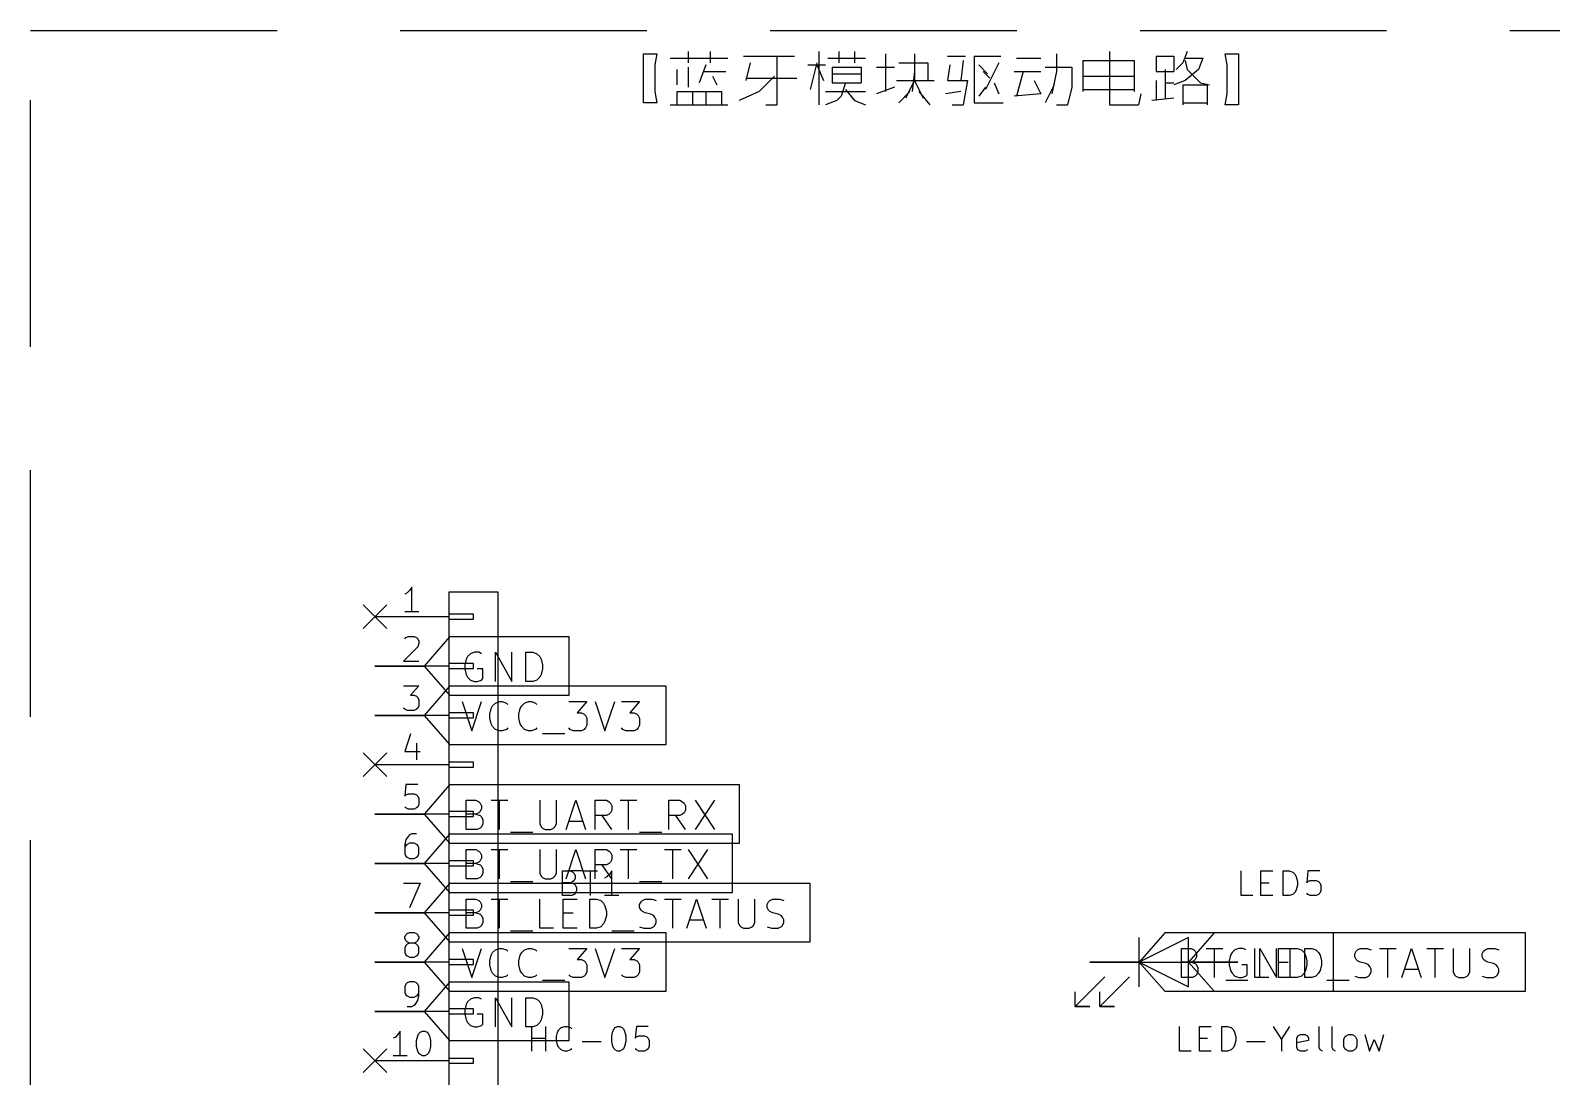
# Model space of a CAD drawing. Extents: x 0.4 to 37.4, y -23 to -0.4.
# Drawn here: x 27.402 to 30.486, y -7.632 to -5.512 of the extents above; entities that cross this region are included whole.
import ezdxf

# ---------------------------------------------------------------- set-up
doc = ezdxf.new("R2010")
doc.units = 0
doc.header["$MEASUREMENT"] = 0
doc.linetypes.add('DASHED', pattern=[0.75, 0.5, -0.25])
for name, color, linetype in [('BLUE2', 5, 'CONTINUOUS'), ('BLUE3', 171, 'CONTINUOUS'), ('CYAN2', 4, 'CONTINUOUS'), ('GREEN3', 91, 'CONTINUOUS'), ('LYELLOW', 51, 'CONTINUOUS'), ('RED2', 1, 'CONTINUOUS'), ('RED3', 11, 'CONTINUOUS')]:
    doc.layers.add(name, color=color, linetype=linetype)

msp = doc.modelspace()

# ---------------------------------------------------------------- linework, layer by layer
at = {"layer": 'BLUE2', "linetype": 'CONTINUOUS'}
for p, q in [((28.076, -6.676), (28.124, -6.724)), ((28.124, -6.676), (28.076, -6.724)), ((28.076, -6.976), (28.124, -7.024)), ((28.124, -6.976), (28.076, -7.024)), ((28.076, -7.576), (28.124, -7.624)), ((28.124, -7.576), (28.076, -7.624))]:
    msp.add_line(p, q, dxfattribs=at)
at = {"layer": 'BLUE3', "linetype": 'DASHED'}
for p, q in [((27.4016, -5.5118), (32.0866, -5.5118)), ((27.4016, -9.1528), (27.4016, -5.5118))]:
    msp.add_line(p, q, dxfattribs=at)
at = {"layer": 'BLUE3', "linetype": 'CONTINUOUS'}
for p, q in [((28.6451, -5.5593), (28.6721, -5.5593)), ((28.6451, -5.6583), (28.6451, -5.5593)), ((28.6721, -5.5593), (28.6676, -5.5818)), ((28.6676, -5.5818), (28.6676, -5.6088)), ((28.6991, -5.5683), (28.8161, -5.5683)), ((28.7351, -5.5548), (28.7351, -5.5773)), ((28.7711, -5.5818), (28.7576, -5.6178)), ((28.7801, -5.5548), (28.7801, -5.5773)), ((28.8476, -5.5638), (28.9511, -5.5638)), ((28.8611, -5.5773), (28.8521, -5.6133)), ((28.9151, -5.5638), (28.9151, -5.6628)), ((28.9781, -5.5818), (29.0141, -5.5818)), ((28.9961, -5.5773), (28.9826, -5.6313)), ((28.9961, -5.5818), (29.0096, -5.6133)), ((29.0006, -5.5548), (29.0006, -5.6628)), ((29.0186, -5.5683), (29.095, -5.5683)), ((29.0411, -5.5548), (29.0411, -5.5773)), ((29.0725, -5.5548), (29.0725, -5.5773)), ((29.1355, -5.5593), (29.1355, -5.6358)), ((29.1625, -5.5773), (29.221, -5.5773)), ((29.194, -5.5593), (29.194, -5.6133)), ((29.221, -5.5773), (29.221, -5.6133)), ((29.2615, -5.5638), (29.2975, -5.5638)), ((29.266, -5.5818), (29.2615, -5.6133)), ((29.293, -5.5728), (29.2885, -5.6133)), ((29.3155, -5.5638), (29.3155, -5.6583)), ((29.3155, -5.5638), (29.3695, -5.5638)), ((29.3245, -5.5818), (29.3425, -5.5998)), ((29.365, -5.5773), (29.338, -5.6313)), ((29.401, -5.5683), (29.4505, -5.5683)), ((29.482, -5.5593), (29.482, -5.5953)), ((29.536, -5.6358), (29.536, -5.5728)), ((29.536, -5.5728), (29.6395, -5.5728)), ((29.59, -5.5548), (29.59, -5.6628)), ((29.6395, -5.5728), (29.6395, -5.6358)), ((29.6845, -5.5638), (29.6845, -5.5953)), ((29.6845, -5.5638), (29.7205, -5.5638)), ((29.7205, -5.5638), (29.7205, -5.5953)), ((29.7385, -5.5773), (29.725, -5.5908)), ((29.7475, -5.5548), (29.7385, -5.5773)), ((29.743, -5.5683), (29.779, -5.5683)), ((29.743, -5.5728), (29.7475, -5.5908)), ((29.779, -5.5683), (29.77, -5.5908)), ((29.824, -5.5593), (29.851, -5.5593)), ((29.8285, -5.5818), (29.824, -5.5593)), ((29.8285, -5.6403), (29.8285, -5.5818)), ((29.851, -5.5593), (29.851, -5.6628)), ((28.6676, -5.6088), (28.6676, -5.6358)), ((28.7126, -5.5908), (28.7126, -5.6223)), ((28.7351, -5.5863), (28.7351, -5.6268)), ((28.7666, -5.5953), (28.8116, -5.5953)), ((28.7846, -5.6043), (28.7936, -5.6223)), ((28.8521, -5.6088), (28.9556, -5.6088)), ((28.9106, -5.6043), (28.8791, -5.6358)), ((29.0276, -5.5863), (29.0276, -5.6178)), ((29.0276, -5.5863), (29.086, -5.5863)), ((29.0276, -5.5998), (29.086, -5.5998)), ((29.086, -5.5863), (29.086, -5.6178)), ((29.1175, -5.5863), (29.1535, -5.5863)), ((29.158, -5.6133), (29.2345, -5.6133)), ((29.194, -5.6133), (29.176, -5.6493)), ((29.194, -5.5953), (29.1895, -5.6358)), ((29.194, -5.6133), (29.212, -5.6493)), ((29.2615, -5.6133), (29.302, -5.6133)), ((29.302, -5.6133), (29.293, -5.6628)), ((29.3335, -5.5953), (29.347, -5.6088)), ((29.3965, -5.5953), (29.4505, -5.5953)), ((29.4145, -5.5953), (29.401, -5.6448)), ((29.437, -5.6133), (29.4505, -5.6403)), ((29.4595, -5.5863), (29.5135, -5.5863)), ((29.482, -5.5953), (29.473, -5.6403)), ((29.5135, -5.5863), (29.5135, -5.6268)), ((29.536, -5.6043), (29.6395, -5.6043)), ((29.6845, -5.5953), (29.7205, -5.5953)), ((29.6845, -5.6133), (29.6845, -5.6538)), ((29.7025, -5.5908), (29.7025, -5.6493)), ((29.743, -5.6133), (29.7205, -5.6223)), ((29.77, -5.5908), (29.743, -5.6133)), ((29.7475, -5.5908), (29.7745, -5.6178)), ((28.6676, -5.6358), (28.6721, -5.6583)), ((28.7126, -5.6358), (28.7126, -5.6628)), ((28.7126, -5.6358), (28.8026, -5.6358)), ((28.7441, -5.6358), (28.7441, -5.6628)), ((28.7711, -5.6358), (28.7711, -5.6628)), ((28.8026, -5.6358), (28.8026, -5.6628)), ((28.8791, -5.6358), (28.8386, -5.6538)), ((29.0141, -5.6358), (29.095, -5.6358)), ((29.0276, -5.6178), (29.086, -5.6178)), ((29.0546, -5.6178), (29.0456, -5.6448)), ((29.0546, -5.6313), (29.0725, -5.6538)), ((29.1535, -5.6268), (29.1175, -5.6403)), ((29.185, -5.6358), (29.1625, -5.6583)), ((29.203, -5.6358), (29.2255, -5.6628)), ((29.2885, -5.6358), (29.257, -5.6403)), ((29.338, -5.6268), (29.3245, -5.6448)), ((29.356, -5.6178), (29.365, -5.6403)), ((29.4505, -5.6403), (29.3965, -5.6448)), ((29.4775, -5.6223), (29.4595, -5.6583)), ((29.5135, -5.6268), (29.5045, -5.6628)), ((29.536, -5.6313), (29.6395, -5.6313)), ((29.653, -5.6403), (29.6485, -5.6628)), ((29.7025, -5.6178), (29.7205, -5.6178)), ((29.7385, -5.6223), (29.7385, -5.6628)), ((29.7385, -5.6223), (29.788, -5.6223)), ((29.7745, -5.6178), (29.7925, -5.6223)), ((29.788, -5.6223), (29.788, -5.6628)), ((29.824, -5.6628), (29.8285, -5.6403)), ((28.6721, -5.6583), (28.6451, -5.6583)), ((28.6991, -5.6628), (28.8161, -5.6628)), ((28.8926, -5.6628), (28.9151, -5.6628)), ((29.0366, -5.6538), (29.0141, -5.6628)), ((29.0456, -5.6448), (29.0366, -5.6538)), ((29.0725, -5.6538), (29.095, -5.6628)), ((29.2705, -5.6628), (29.293, -5.6628)), ((29.3155, -5.6583), (29.374, -5.6583)), ((29.482, -5.6628), (29.5045, -5.6628)), ((29.59, -5.6628), (29.6485, -5.6628)), ((29.7205, -5.6493), (29.6755, -5.6538)), ((29.7385, -5.6583), (29.788, -5.6583)), ((29.851, -5.6628), (29.824, -5.6628))]:
    msp.add_line(p, q, dxfattribs=at)
at = {"layer": 'CYAN2', "linetype": 'CONTINUOUS'}
for p, q in [((28.4803, -7.2653), (28.4803, -7.2153)), ((28.4803, -7.2153), (28.4969, -7.2153)), ((28.4969, -7.2153), (28.5017, -7.2177)), ((28.5017, -7.2177), (28.5041, -7.2201)), ((28.5231, -7.2153), (28.5517, -7.2153)), ((28.5374, -7.2653), (28.5374, -7.2153)), ((28.5803, -7.2153), (28.5755, -7.2225)), ((28.5803, -7.2653), (28.5803, -7.2153)), ((29.8565, -7.2653), (29.8565, -7.2153)), ((29.8969, -7.2653), (29.8969, -7.2153)), ((29.8969, -7.2153), (29.9207, -7.2153)), ((29.9422, -7.2653), (29.9422, -7.2153)), ((29.9422, -7.2153), (29.9541, -7.2153)), ((29.9541, -7.2153), (29.9612, -7.2177)), ((29.9612, -7.2177), (29.966, -7.2225)), ((29.9922, -7.2153), (29.9898, -7.2391)), ((30.016, -7.2153), (29.9922, -7.2153)), ((28.4969, -7.2391), (28.4803, -7.2391)), ((28.5017, -7.2368), (28.4969, -7.2391)), ((28.4969, -7.2391), (28.5041, -7.2415)), ((28.5041, -7.2344), (28.5017, -7.2368)), ((28.5041, -7.2201), (28.5065, -7.2248)), ((28.5065, -7.2296), (28.5041, -7.2344)), ((28.5041, -7.2415), (28.5065, -7.2439)), ((28.5065, -7.2248), (28.5065, -7.2296)), ((28.5065, -7.2439), (28.5088, -7.2487)), ((28.5088, -7.2487), (28.5088, -7.2558)), ((28.5707, -7.2272), (28.566, -7.2296)), ((28.5755, -7.2225), (28.5707, -7.2272)), ((29.8969, -7.2391), (29.9136, -7.2391)), ((29.966, -7.2225), (29.9684, -7.2272)), ((29.9684, -7.2272), (29.9707, -7.2368)), ((29.9707, -7.2439), (29.9684, -7.2534)), ((29.9707, -7.2368), (29.9707, -7.2439)), ((29.9898, -7.2391), (29.9922, -7.2368)), ((29.9922, -7.2368), (29.9969, -7.2344)), ((29.9969, -7.2344), (30.0088, -7.2344)), ((30.0088, -7.2344), (30.0136, -7.2368)), ((30.0136, -7.2368), (30.016, -7.2391)), ((30.016, -7.2391), (30.0184, -7.2439)), ((30.0184, -7.2439), (30.0184, -7.2558)), ((28.4993, -7.2653), (28.4803, -7.2653)), ((28.5041, -7.2629), (28.4993, -7.2653)), ((28.5065, -7.2606), (28.5041, -7.2629)), ((28.5088, -7.2558), (28.5065, -7.2606)), ((28.5946, -7.2653), (28.566, -7.2653)), ((29.8803, -7.2653), (29.8565, -7.2653)), ((29.9207, -7.2653), (29.8969, -7.2653)), ((29.9541, -7.2653), (29.9422, -7.2653)), ((29.9612, -7.2629), (29.9541, -7.2653)), ((29.966, -7.2582), (29.9612, -7.2629)), ((29.9684, -7.2534), (29.966, -7.2582)), ((29.9922, -7.2629), (29.9898, -7.2606)), ((29.9969, -7.2653), (29.9922, -7.2629)), ((30.0088, -7.2653), (29.9969, -7.2653)), ((30.0136, -7.2629), (30.0088, -7.2653)), ((30.016, -7.2606), (30.0136, -7.2629)), ((30.0184, -7.2558), (30.016, -7.2606)), ((28.4184, -7.5803), (28.4184, -7.5303)), ((28.4184, -7.5541), (28.4469, -7.5541)), ((28.4469, -7.5803), (28.4469, -7.5303)), ((28.4684, -7.5517), (28.4707, -7.5422)), ((28.4684, -7.5589), (28.4684, -7.5517)), ((28.4707, -7.5422), (28.4731, -7.5374)), ((28.4731, -7.5374), (28.4779, -7.5327)), ((28.4779, -7.5327), (28.485, -7.5303)), ((28.485, -7.5303), (28.4898, -7.5303)), ((28.4898, -7.5303), (28.4969, -7.5327)), ((28.4969, -7.5327), (28.4993, -7.535)), ((28.5803, -7.5493), (28.5826, -7.5398)), ((28.5803, -7.5612), (28.5803, -7.5493)), ((28.5826, -7.5398), (28.585, -7.535)), ((28.585, -7.535), (28.5874, -7.5327)), ((28.5874, -7.5327), (28.5922, -7.5303)), ((28.5922, -7.5303), (28.5969, -7.5303)), ((28.5969, -7.5303), (28.6017, -7.5327)), ((28.6017, -7.5327), (28.6041, -7.535)), ((28.6041, -7.535), (28.6065, -7.5398)), ((28.6065, -7.5398), (28.6088, -7.5493)), ((28.6088, -7.5493), (28.6088, -7.5612)), ((28.6303, -7.5303), (28.6279, -7.5541)), ((28.6279, -7.5541), (28.6303, -7.5517)), ((28.6541, -7.5303), (28.6303, -7.5303)), ((28.6303, -7.5517), (28.635, -7.5493)), ((28.635, -7.5493), (28.6469, -7.5493)), ((28.6469, -7.5493), (28.6517, -7.5517)), ((28.6517, -7.5517), (28.6541, -7.5541)), ((28.6541, -7.5541), (28.6565, -7.5589)), ((29.7315, -7.5803), (29.7315, -7.5303)), ((29.7719, -7.5803), (29.7719, -7.5303)), ((29.7719, -7.5303), (29.7957, -7.5303)), ((29.7719, -7.5541), (29.7886, -7.5541)), ((29.8172, -7.5803), (29.8172, -7.5303)), ((29.8172, -7.5303), (29.8291, -7.5303)), ((29.8291, -7.5303), (29.8362, -7.5327)), ((29.8362, -7.5327), (29.841, -7.5374)), ((29.841, -7.5374), (29.8434, -7.5422)), ((29.8434, -7.5422), (29.8457, -7.5517)), ((29.8457, -7.5517), (29.8457, -7.5589)), ((29.9219, -7.5303), (29.9386, -7.5565)), ((29.9386, -7.5565), (29.9553, -7.5303)), ((29.9386, -7.5565), (29.9386, -7.5803)), ((29.9696, -7.5541), (29.9719, -7.5493)), ((29.9696, -7.5731), (29.9696, -7.5541)), ((29.9719, -7.5493), (29.9767, -7.547)), ((29.9767, -7.547), (29.9862, -7.547)), ((29.9862, -7.547), (29.991, -7.5493)), ((29.991, -7.5493), (29.9934, -7.5541)), ((29.9934, -7.5541), (29.9934, -7.5589)), ((30.0148, -7.5731), (30.0148, -7.5303)), ((30.041, -7.5731), (30.041, -7.5303)), ((30.0648, -7.5565), (30.0672, -7.5517)), ((30.0648, -7.5708), (30.0648, -7.5565)), ((30.0672, -7.5517), (30.0696, -7.5493)), ((30.0696, -7.5493), (30.0743, -7.547)), ((30.0743, -7.547), (30.0815, -7.547)), ((30.0815, -7.547), (30.0862, -7.5493)), ((30.0862, -7.5493), (30.0886, -7.5517)), ((30.0886, -7.5517), (30.091, -7.5565)), ((30.091, -7.5565), (30.091, -7.5708)), ((30.1076, -7.547), (30.1172, -7.5803)), ((30.1172, -7.5803), (30.1267, -7.5565)), ((30.1267, -7.5565), (30.1362, -7.5803)), ((30.1362, -7.5803), (30.1457, -7.547)), ((28.4707, -7.5684), (28.4684, -7.5589)), ((28.4731, -7.5731), (28.4707, -7.5684)), ((28.4779, -7.5779), (28.4731, -7.5731)), ((28.485, -7.5803), (28.4779, -7.5779)), ((28.4898, -7.5803), (28.485, -7.5803)), ((28.4969, -7.5779), (28.4898, -7.5803)), ((28.4993, -7.5755), (28.4969, -7.5779)), ((28.5207, -7.5612), (28.5588, -7.5612)), ((28.5826, -7.5708), (28.5803, -7.5612)), ((28.585, -7.5755), (28.5826, -7.5708)), ((28.5874, -7.5779), (28.585, -7.5755)), ((28.5922, -7.5803), (28.5874, -7.5779)), ((28.5969, -7.5803), (28.5922, -7.5803)), ((28.6017, -7.5779), (28.5969, -7.5803)), ((28.6041, -7.5755), (28.6017, -7.5779)), ((28.6065, -7.5708), (28.6041, -7.5755)), ((28.6088, -7.5612), (28.6065, -7.5708)), ((28.6303, -7.5779), (28.6279, -7.5755)), ((28.635, -7.5803), (28.6303, -7.5779)), ((28.6469, -7.5803), (28.635, -7.5803)), ((28.6517, -7.5779), (28.6469, -7.5803)), ((28.6541, -7.5755), (28.6517, -7.5779)), ((28.6565, -7.5708), (28.6541, -7.5755)), ((28.6565, -7.5589), (28.6565, -7.5708)), ((29.7553, -7.5803), (29.7315, -7.5803)), ((29.7957, -7.5803), (29.7719, -7.5803)), ((29.8291, -7.5803), (29.8172, -7.5803)), ((29.8362, -7.5779), (29.8291, -7.5803)), ((29.841, -7.5731), (29.8362, -7.5779)), ((29.8434, -7.5684), (29.841, -7.5731)), ((29.8457, -7.5589), (29.8434, -7.5684)), ((29.8672, -7.5612), (29.9053, -7.5612)), ((29.9934, -7.5589), (29.9696, -7.5636)), ((29.9719, -7.5779), (29.9696, -7.5731)), ((29.9767, -7.5803), (29.9719, -7.5779)), ((29.9862, -7.5803), (29.9767, -7.5803)), ((29.991, -7.5779), (29.9862, -7.5803)), ((30.0172, -7.5779), (30.0148, -7.5731)), ((30.0219, -7.5803), (30.0172, -7.5779)), ((30.0434, -7.5779), (30.041, -7.5731)), ((30.0481, -7.5803), (30.0434, -7.5779)), ((30.0672, -7.5755), (30.0648, -7.5708)), ((30.0696, -7.5779), (30.0672, -7.5755)), ((30.0743, -7.5803), (30.0696, -7.5779)), ((30.0815, -7.5803), (30.0743, -7.5803)), ((30.0862, -7.5779), (30.0815, -7.5803)), ((30.0886, -7.5755), (30.0862, -7.5779)), ((30.091, -7.5708), (30.0886, -7.5755))]:
    msp.add_line(p, q, dxfattribs=at)
at = {"layer": 'GREEN3', "linetype": 'CONTINUOUS'}
for p, q in [((28.1, -6.8), (28.2, -6.8)), ((28.1, -6.9), (28.2, -6.9)), ((28.1, -7.1), (28.2, -7.1)), ((28.1, -7.2), (28.2, -7.2)), ((28.1, -7.3), (28.2, -7.3)), ((28.1, -7.4), (28.2, -7.4)), ((29.55, -7.4), (29.65, -7.4)), ((29.85, -7.4), (29.75, -7.4)), ((28.1, -7.5), (28.2, -7.5))]:
    msp.add_line(p, q, dxfattribs=at)
at = {"layer": 'LYELLOW', "linetype": 'CONTINUOUS'}
for p, q in [((28.25, -6.65), (28.25, -8.25)), ((28.35, -6.65), (28.25, -6.65)), ((28.35, -8.25), (28.35, -6.65))]:
    msp.add_line(p, q, dxfattribs=at)
at = {"layer": 'RED2', "linetype": 'CONTINUOUS'}
for p, q in [((28.25, -6.65), (28.25, -8.25)), ((28.35, -6.65), (28.25, -6.65)), ((28.35, -8.25), (28.35, -6.65)), ((28.25, -6.7), (28.1, -6.7)), ((28.25, -6.695), (28.25, -6.705)), ((28.3, -6.695), (28.25, -6.695)), ((28.25, -6.705), (28.3, -6.705)), ((28.3, -6.705), (28.3, -6.695)), ((28.2517, -6.7409), (28.2, -6.8)), ((28.4937, -6.7409), (28.2517, -6.7409)), ((28.4937, -6.8), (28.4937, -6.7409)), ((28.2882, -6.7805), (28.2854, -6.7862)), ((28.2938, -6.7749), (28.2882, -6.7805)), ((28.3022, -6.7721), (28.2938, -6.7749)), ((28.3107, -6.7721), (28.3022, -6.7721)), ((28.3163, -6.7749), (28.3107, -6.7721)), ((28.3444, -6.8312), (28.3444, -6.7721)), ((28.3444, -6.7721), (28.3781, -6.8312)), ((28.3781, -6.8312), (28.3781, -6.7721)), ((28.4063, -6.8312), (28.4063, -6.7721)), ((28.4063, -6.7721), (28.4203, -6.7721)), ((28.4203, -6.7721), (28.4288, -6.7749)), ((28.4288, -6.7749), (28.4344, -6.7805)), ((28.4344, -6.7805), (28.4372, -6.7862)), ((28.25, -6.8), (28.1, -6.8)), ((28.2, -6.8), (28.2517, -6.8591)), ((28.25, -6.795), (28.25, -6.805)), ((28.3, -6.795), (28.25, -6.795)), ((28.25, -6.805), (28.3, -6.805)), ((28.2854, -6.7862), (28.2825, -6.7974)), ((28.2825, -6.7974), (28.2825, -6.8058)), ((28.2825, -6.8058), (28.2854, -6.8171)), ((28.3, -6.805), (28.3, -6.795)), ((28.3191, -6.8058), (28.3078, -6.8058)), ((28.3191, -6.8255), (28.3191, -6.8058)), ((28.4372, -6.7862), (28.44, -6.7974)), ((28.44, -6.8058), (28.4372, -6.8171)), ((28.44, -6.7974), (28.44, -6.8058)), ((28.4937, -6.8591), (28.4937, -6.8)), ((28.2517, -6.8409), (28.2, -6.9)), ((28.6905, -6.8409), (28.2517, -6.8409)), ((28.2854, -6.8171), (28.2882, -6.8227)), ((28.2882, -6.8227), (28.2938, -6.8283)), ((28.2938, -6.8283), (28.3022, -6.8312)), ((28.3022, -6.8312), (28.3078, -6.8312)), ((28.3078, -6.8312), (28.3163, -6.8283)), ((28.3163, -6.8283), (28.3191, -6.8255)), ((28.4203, -6.8312), (28.4063, -6.8312)), ((28.4288, -6.8283), (28.4203, -6.8312)), ((28.4344, -6.8227), (28.4288, -6.8283)), ((28.4372, -6.8171), (28.4344, -6.8227)), ((28.6905, -6.9), (28.6905, -6.8409)), ((28.2517, -6.8591), (28.4937, -6.8591)), ((28.2769, -6.8721), (28.2966, -6.9312)), ((28.2966, -6.9312), (28.3163, -6.8721)), ((28.3388, -6.8805), (28.3444, -6.8749)), ((28.3444, -6.8749), (28.3528, -6.8721)), ((28.3528, -6.8721), (28.3585, -6.8721)), ((28.3585, -6.8721), (28.3669, -6.8749)), ((28.3669, -6.8749), (28.3697, -6.8777)), ((28.3978, -6.8805), (28.4035, -6.8749)), ((28.4035, -6.8749), (28.4119, -6.8721)), ((28.4119, -6.8721), (28.4175, -6.8721)), ((28.4175, -6.8721), (28.426, -6.8749)), ((28.426, -6.8749), (28.4288, -6.8777)), ((28.4934, -6.8721), (28.53, -6.8721)), ((28.53, -6.8721), (28.5103, -6.8946)), ((28.5469, -6.8721), (28.5666, -6.9312)), ((28.5666, -6.9312), (28.5863, -6.8721)), ((28.6003, -6.8721), (28.6369, -6.8721)), ((28.6369, -6.8721), (28.6172, -6.8946)), ((28.25, -6.9), (28.1, -6.9)), ((28.2, -6.9), (28.2517, -6.9591)), ((28.25, -6.895), (28.25, -6.905)), ((28.3, -6.895), (28.25, -6.895)), ((28.25, -6.905), (28.3, -6.905)), ((28.3, -6.905), (28.3, -6.895)), ((28.3332, -6.8974), (28.336, -6.8862)), ((28.3332, -6.9058), (28.3332, -6.8974)), ((28.336, -6.9171), (28.3332, -6.9058)), ((28.336, -6.8862), (28.3388, -6.8805)), ((28.3922, -6.8974), (28.395, -6.8862)), ((28.3922, -6.9058), (28.3922, -6.8974)), ((28.395, -6.9171), (28.3922, -6.9058)), ((28.395, -6.8862), (28.3978, -6.8805)), ((28.5103, -6.8946), (28.5188, -6.8946)), ((28.5188, -6.8946), (28.5244, -6.8974)), ((28.5244, -6.8974), (28.5272, -6.9002)), ((28.5272, -6.9002), (28.53, -6.9058)), ((28.53, -6.9058), (28.53, -6.9199)), ((28.6172, -6.8946), (28.6256, -6.8946)), ((28.6256, -6.8946), (28.6312, -6.8974)), ((28.6312, -6.8974), (28.6341, -6.9002)), ((28.6341, -6.9002), (28.6369, -6.9058)), ((28.6369, -6.9058), (28.6369, -6.9199)), ((28.6905, -6.9591), (28.6905, -6.9)), ((28.3388, -6.9227), (28.336, -6.9171)), ((28.3444, -6.9283), (28.3388, -6.9227)), ((28.3528, -6.9312), (28.3444, -6.9283)), ((28.3585, -6.9312), (28.3528, -6.9312)), ((28.3669, -6.9283), (28.3585, -6.9312)), ((28.3697, -6.9255), (28.3669, -6.9283)), ((28.3978, -6.9227), (28.395, -6.9171)), ((28.4035, -6.9283), (28.3978, -6.9227)), ((28.4119, -6.9312), (28.4035, -6.9283)), ((28.4175, -6.9312), (28.4119, -6.9312)), ((28.426, -6.9283), (28.4175, -6.9312)), ((28.4288, -6.9255), (28.426, -6.9283)), ((28.44, -6.9368), (28.485, -6.9368)), ((28.4963, -6.9283), (28.4934, -6.9255)), ((28.5019, -6.9312), (28.4963, -6.9283)), ((28.5188, -6.9312), (28.5019, -6.9312)), ((28.5244, -6.9283), (28.5188, -6.9312)), ((28.5272, -6.9255), (28.5244, -6.9283)), ((28.53, -6.9199), (28.5272, -6.9255)), ((28.6031, -6.9283), (28.6003, -6.9255)), ((28.6087, -6.9312), (28.6031, -6.9283)), ((28.6256, -6.9312), (28.6087, -6.9312)), ((28.6312, -6.9283), (28.6256, -6.9312)), ((28.6341, -6.9255), (28.6312, -6.9283)), ((28.6369, -6.9199), (28.6341, -6.9255)), ((28.2517, -6.9591), (28.6905, -6.9591)), ((28.25, -7), (28.1, -7)), ((28.25, -6.995), (28.25, -7.005)), ((28.3, -6.995), (28.25, -6.995)), ((28.3, -7.005), (28.3, -6.995)), ((28.25, -7.005), (28.3, -7.005)), ((28.2517, -7.0409), (28.2, -7.1)), ((28.8396, -7.0409), (28.2517, -7.0409)), ((28.8396, -7.1), (28.8396, -7.0409)), ((28.2854, -7.1312), (28.2854, -7.0721)), ((28.2854, -7.0721), (28.305, -7.0721)), ((28.305, -7.0721), (28.3107, -7.0749)), ((28.3107, -7.0749), (28.3135, -7.0777)), ((28.3135, -7.0777), (28.3163, -7.0833)), ((28.3163, -7.089), (28.3135, -7.0946)), ((28.3163, -7.0833), (28.3163, -7.089)), ((28.336, -7.0721), (28.3697, -7.0721)), ((28.3528, -7.1312), (28.3528, -7.0721)), ((28.4344, -7.0721), (28.4344, -7.1199)), ((28.4681, -7.1199), (28.4681, -7.0721)), ((28.4878, -7.1312), (28.5075, -7.0721)), ((28.5075, -7.0721), (28.5272, -7.1312)), ((28.5469, -7.1312), (28.5469, -7.0721)), ((28.5469, -7.0721), (28.5694, -7.0721)), ((28.5694, -7.0721), (28.575, -7.0749)), ((28.575, -7.0749), (28.5778, -7.0777)), ((28.5778, -7.0777), (28.5806, -7.0833)), ((28.5806, -7.0918), (28.5778, -7.0974)), ((28.5806, -7.0833), (28.5806, -7.0918)), ((28.5975, -7.0721), (28.6312, -7.0721)), ((28.6144, -7.1312), (28.6144, -7.0721)), ((28.6959, -7.1312), (28.6959, -7.0721)), ((28.6959, -7.0721), (28.7184, -7.0721)), ((28.7184, -7.0721), (28.7241, -7.0749)), ((28.7241, -7.0749), (28.7269, -7.0777)), ((28.7269, -7.0777), (28.7297, -7.0833)), ((28.7297, -7.0918), (28.7269, -7.0974)), ((28.7297, -7.0833), (28.7297, -7.0918)), ((28.7494, -7.0721), (28.7887, -7.1312)), ((28.7887, -7.0721), (28.7494, -7.1312)), ((28.25, -7.1), (28.1, -7.1)), ((28.2, -7.1), (28.2517, -7.1591)), ((28.25, -7.095), (28.25, -7.105)), ((28.3, -7.095), (28.25, -7.095)), ((28.25, -7.105), (28.3, -7.105)), ((28.305, -7.1002), (28.2854, -7.1002)), ((28.3, -7.105), (28.3, -7.095)), ((28.3107, -7.0974), (28.305, -7.1002)), ((28.305, -7.1002), (28.3135, -7.103)), ((28.3135, -7.0946), (28.3107, -7.0974)), ((28.3135, -7.103), (28.3163, -7.1058)), ((28.3163, -7.1058), (28.3191, -7.1115)), ((28.3191, -7.1199), (28.3163, -7.1255)), ((28.3191, -7.1115), (28.3191, -7.1199)), ((28.4344, -7.1199), (28.4372, -7.1255)), ((28.4653, -7.1255), (28.4681, -7.1199)), ((28.4935, -7.1143), (28.5216, -7.1143)), ((28.5694, -7.103), (28.5469, -7.103)), ((28.5806, -7.1312), (28.5609, -7.103)), ((28.575, -7.1002), (28.5694, -7.103)), ((28.5778, -7.0974), (28.575, -7.1002)), ((28.7184, -7.103), (28.6959, -7.103)), ((28.7297, -7.1312), (28.71, -7.103)), ((28.7241, -7.1002), (28.7184, -7.103)), ((28.7269, -7.0974), (28.7241, -7.1002)), ((28.8396, -7.1591), (28.8396, -7.1)), ((28.2517, -7.1409), (28.2, -7.2)), ((28.8255, -7.1409), (28.2517, -7.1409)), ((28.3078, -7.1312), (28.2854, -7.1312)), ((28.3135, -7.1283), (28.3078, -7.1312)), ((28.3163, -7.1255), (28.3135, -7.1283)), ((28.3753, -7.1368), (28.4203, -7.1368)), ((28.4372, -7.1255), (28.44, -7.1283)), ((28.44, -7.1283), (28.4456, -7.1312)), ((28.4456, -7.1312), (28.4569, -7.1312)), ((28.4569, -7.1312), (28.4625, -7.1283)), ((28.4625, -7.1283), (28.4653, -7.1255)), ((28.6369, -7.1368), (28.6819, -7.1368)), ((28.8255, -7.2), (28.8255, -7.1409)), ((28.2517, -7.1591), (28.8396, -7.1591)), ((28.2854, -7.2312), (28.2854, -7.1721)), ((28.2854, -7.1721), (28.305, -7.1721)), ((28.305, -7.1721), (28.3107, -7.1749)), ((28.3107, -7.1749), (28.3135, -7.1777)), ((28.3135, -7.1777), (28.3163, -7.1833)), ((28.3163, -7.1833), (28.3163, -7.189)), ((28.336, -7.1721), (28.3697, -7.1721)), ((28.3528, -7.2312), (28.3528, -7.1721)), ((28.4344, -7.1721), (28.4344, -7.2199)), ((28.4681, -7.2199), (28.4681, -7.1721)), ((28.4878, -7.2312), (28.5075, -7.1721)), ((28.5075, -7.1721), (28.5272, -7.2312)), ((28.5469, -7.2312), (28.5469, -7.1721)), ((28.5469, -7.1721), (28.5694, -7.1721)), ((28.5694, -7.1721), (28.575, -7.1749)), ((28.575, -7.1749), (28.5778, -7.1777)), ((28.5778, -7.1777), (28.5806, -7.1833)), ((28.5806, -7.1833), (28.5806, -7.1918)), ((28.5975, -7.1721), (28.6312, -7.1721)), ((28.6144, -7.2312), (28.6144, -7.1721)), ((28.6875, -7.1721), (28.7212, -7.1721)), ((28.7044, -7.2312), (28.7044, -7.1721)), ((28.7353, -7.1721), (28.7747, -7.2312)), ((28.7747, -7.1721), (28.7353, -7.2312)), ((28.25, -7.2), (28.1, -7.2)), ((28.2, -7.2), (28.2517, -7.2591)), ((28.25, -7.195), (28.25, -7.205)), ((28.3, -7.195), (28.25, -7.195)), ((28.25, -7.205), (28.3, -7.205)), ((28.305, -7.2002), (28.2854, -7.2002)), ((28.3, -7.205), (28.3, -7.195)), ((28.3107, -7.1974), (28.305, -7.2002)), ((28.305, -7.2002), (28.3135, -7.203)), ((28.3135, -7.1946), (28.3107, -7.1974)), ((28.3163, -7.189), (28.3135, -7.1946)), ((28.3135, -7.203), (28.3163, -7.2058)), ((28.3163, -7.2058), (28.3191, -7.2115)), ((28.3191, -7.2115), (28.3191, -7.2199)), ((28.4935, -7.2143), (28.5216, -7.2143)), ((28.5694, -7.203), (28.5469, -7.203)), ((28.5806, -7.2312), (28.5609, -7.203)), ((28.575, -7.2002), (28.5694, -7.203)), ((28.5778, -7.1974), (28.575, -7.2002)), ((28.5806, -7.1918), (28.5778, -7.1974)), ((28.8255, -7.2591), (28.8255, -7.2)), ((28.2517, -7.2409), (28.2, -7.3)), ((28.983, -7.2409), (28.2517, -7.2409)), ((28.3078, -7.2312), (28.2854, -7.2312)), ((28.3135, -7.2283), (28.3078, -7.2312)), ((28.3163, -7.2255), (28.3135, -7.2283)), ((28.3191, -7.2199), (28.3163, -7.2255)), ((28.3753, -7.2368), (28.4203, -7.2368)), ((28.4344, -7.2199), (28.4372, -7.2255)), ((28.4372, -7.2255), (28.44, -7.2283)), ((28.44, -7.2283), (28.4456, -7.2312)), ((28.4456, -7.2312), (28.4569, -7.2312)), ((28.4569, -7.2312), (28.4625, -7.2283)), ((28.4625, -7.2283), (28.4653, -7.2255)), ((28.4653, -7.2255), (28.4681, -7.2199)), ((28.6369, -7.2368), (28.6819, -7.2368)), ((28.983, -7.3), (28.983, -7.2409)), ((28.2517, -7.2591), (28.8255, -7.2591)), ((28.2854, -7.3312), (28.2854, -7.2721)), ((28.2854, -7.2721), (28.305, -7.2721)), ((28.305, -7.2721), (28.3107, -7.2749)), ((28.3107, -7.2749), (28.3135, -7.2777)), ((28.3135, -7.2777), (28.3163, -7.2833)), ((28.336, -7.2721), (28.3697, -7.2721)), ((28.3528, -7.3312), (28.3528, -7.2721)), ((28.4344, -7.3312), (28.4344, -7.2721)), ((28.4822, -7.3312), (28.4822, -7.2721)), ((28.4822, -7.2721), (28.5103, -7.2721)), ((28.5356, -7.3312), (28.5356, -7.2721)), ((28.5356, -7.2721), (28.5497, -7.2721)), ((28.5497, -7.2721), (28.5581, -7.2749)), ((28.5581, -7.2749), (28.5638, -7.2805)), ((28.6369, -7.2833), (28.6397, -7.2777)), ((28.6397, -7.2777), (28.6425, -7.2749)), ((28.6425, -7.2749), (28.6481, -7.2721)), ((28.6481, -7.2721), (28.6622, -7.2721)), ((28.6622, -7.2721), (28.6706, -7.2749)), ((28.6875, -7.2721), (28.7212, -7.2721)), ((28.7044, -7.3312), (28.7044, -7.2721)), ((28.7325, -7.3312), (28.7522, -7.2721)), ((28.7522, -7.2721), (28.7719, -7.3312)), ((28.7831, -7.2721), (28.8169, -7.2721)), ((28.8, -7.3312), (28.8, -7.2721)), ((28.8365, -7.2721), (28.8365, -7.3199)), ((28.8703, -7.3199), (28.8703, -7.2721)), ((28.8956, -7.2833), (28.8984, -7.2777)), ((28.8984, -7.2777), (28.9012, -7.2749)), ((28.9012, -7.2749), (28.9068, -7.2721)), ((28.9068, -7.2721), (28.9209, -7.2721)), ((28.9209, -7.2721), (28.9293, -7.2749)), ((28.25, -7.3), (28.1, -7.3)), ((28.2, -7.3), (28.2517, -7.3591)), ((28.25, -7.295), (28.25, -7.305)), ((28.3, -7.295), (28.25, -7.295)), ((28.25, -7.305), (28.3, -7.305)), ((28.305, -7.3002), (28.2854, -7.3002)), ((28.3, -7.305), (28.3, -7.295)), ((28.3107, -7.2974), (28.305, -7.3002)), ((28.305, -7.3002), (28.3135, -7.303)), ((28.3135, -7.2946), (28.3107, -7.2974)), ((28.3163, -7.289), (28.3135, -7.2946)), ((28.3135, -7.303), (28.3163, -7.3058)), ((28.3163, -7.2833), (28.3163, -7.289)), ((28.3163, -7.3058), (28.3191, -7.3115)), ((28.4822, -7.3002), (28.5019, -7.3002)), ((28.5638, -7.2805), (28.5666, -7.2862)), ((28.5666, -7.2862), (28.5694, -7.2974)), ((28.5694, -7.3058), (28.5666, -7.3171)), ((28.5694, -7.2974), (28.5694, -7.3058)), ((28.6369, -7.289), (28.6369, -7.2833)), ((28.6397, -7.2946), (28.6369, -7.289)), ((28.6425, -7.2974), (28.6397, -7.2946)), ((28.6481, -7.3002), (28.6425, -7.2974)), ((28.6594, -7.303), (28.6481, -7.3002)), ((28.665, -7.3058), (28.6594, -7.303)), ((28.6678, -7.3087), (28.665, -7.3058)), ((28.6706, -7.3143), (28.6678, -7.3087)), ((28.8956, -7.289), (28.8956, -7.2833)), ((28.8984, -7.2946), (28.8956, -7.289)), ((28.9012, -7.2974), (28.8984, -7.2946)), ((28.9068, -7.3002), (28.9012, -7.2974)), ((28.9181, -7.303), (28.9068, -7.3002)), ((28.9237, -7.3058), (28.9181, -7.303)), ((28.9265, -7.3087), (28.9237, -7.3058)), ((28.9293, -7.3143), (28.9265, -7.3087)), ((28.983, -7.3591), (28.983, -7.3)), ((28.2517, -7.3409), (28.2, -7.4)), ((28.6905, -7.3409), (28.2517, -7.3409)), ((28.3078, -7.3312), (28.2854, -7.3312)), ((28.3135, -7.3283), (28.3078, -7.3312)), ((28.3163, -7.3255), (28.3135, -7.3283)), ((28.3191, -7.3199), (28.3163, -7.3255)), ((28.3191, -7.3115), (28.3191, -7.3199)), ((28.3753, -7.3368), (28.4203, -7.3368)), ((28.4625, -7.3312), (28.4344, -7.3312)), ((28.5103, -7.3312), (28.4822, -7.3312)), ((28.5497, -7.3312), (28.5356, -7.3312)), ((28.5581, -7.3283), (28.5497, -7.3312)), ((28.5638, -7.3227), (28.5581, -7.3283)), ((28.5666, -7.3171), (28.5638, -7.3227)), ((28.5806, -7.3368), (28.6256, -7.3368)), ((28.6369, -7.3283), (28.6453, -7.3312)), ((28.6453, -7.3312), (28.6594, -7.3312)), ((28.6594, -7.3312), (28.665, -7.3283)), ((28.665, -7.3283), (28.6678, -7.3255)), ((28.6678, -7.3255), (28.6706, -7.3199)), ((28.6706, -7.3199), (28.6706, -7.3143)), ((28.6905, -7.4), (28.6905, -7.3409)), ((28.7381, -7.3143), (28.7662, -7.3143)), ((28.8365, -7.3199), (28.8394, -7.3255)), ((28.8394, -7.3255), (28.8422, -7.3283)), ((28.8422, -7.3283), (28.8478, -7.3312)), ((28.8478, -7.3312), (28.859, -7.3312)), ((28.859, -7.3312), (28.8647, -7.3283)), ((28.8647, -7.3283), (28.8675, -7.3255)), ((28.8675, -7.3255), (28.8703, -7.3199)), ((28.8956, -7.3283), (28.904, -7.3312)), ((28.904, -7.3312), (28.9181, -7.3312)), ((28.9181, -7.3312), (28.9237, -7.3283)), ((28.9237, -7.3283), (28.9265, -7.3255)), ((28.9265, -7.3255), (28.9293, -7.3199)), ((28.9293, -7.3199), (28.9293, -7.3143)), ((29.7017, -7.3409), (29.65, -7.4)), ((30.433, -7.3409), (29.7017, -7.3409)), ((29.8017, -7.3409), (29.75, -7.4)), ((30.0437, -7.3409), (29.8017, -7.3409)), ((30.0437, -7.4), (30.0437, -7.3409)), ((30.433, -7.4), (30.433, -7.3409)), ((28.2517, -7.3591), (28.983, -7.3591)), ((28.2769, -7.3721), (28.2966, -7.4312)), ((28.2966, -7.4312), (28.3163, -7.3721)), ((28.3444, -7.3749), (28.3528, -7.3721)), ((28.3528, -7.3721), (28.3585, -7.3721)), ((28.3585, -7.3721), (28.3669, -7.3749)), ((28.4035, -7.3749), (28.4119, -7.3721)), ((28.4119, -7.3721), (28.4175, -7.3721)), ((28.4175, -7.3721), (28.426, -7.3749)), ((28.4934, -7.3721), (28.53, -7.3721)), ((28.53, -7.3721), (28.5103, -7.3946)), ((28.5469, -7.3721), (28.5666, -7.4312)), ((28.5666, -7.4312), (28.5863, -7.3721)), ((28.6003, -7.3721), (28.6369, -7.3721)), ((28.6369, -7.3721), (28.6172, -7.3946)), ((29.65, -7.45), (29.65, -7.35)), ((29.75, -7.35), (29.65, -7.4)), ((29.7354, -7.4312), (29.7354, -7.3721)), ((29.7354, -7.3721), (29.755, -7.3721)), ((29.75, -7.45), (29.75, -7.35)), ((29.755, -7.3721), (29.7607, -7.3749)), ((29.786, -7.3721), (29.8197, -7.3721)), ((29.8028, -7.4312), (29.8028, -7.3721)), ((29.8522, -7.3721), (29.8438, -7.3749)), ((29.8607, -7.3721), (29.8522, -7.3721)), ((29.8663, -7.3749), (29.8607, -7.3721)), ((29.8844, -7.4312), (29.8844, -7.3721)), ((29.8944, -7.4312), (29.8944, -7.3721)), ((29.8944, -7.3721), (29.9281, -7.4312)), ((29.9281, -7.4312), (29.9281, -7.3721)), ((29.9322, -7.4312), (29.9322, -7.3721)), ((29.9322, -7.3721), (29.9603, -7.3721)), ((29.9563, -7.4312), (29.9563, -7.3721)), ((29.9563, -7.3721), (29.9703, -7.3721)), ((29.9703, -7.3721), (29.9788, -7.3749)), ((29.9856, -7.4312), (29.9856, -7.3721)), ((29.9856, -7.3721), (29.9997, -7.3721)), ((29.9997, -7.3721), (30.0081, -7.3749)), ((30.0925, -7.3749), (30.0981, -7.3721)), ((30.0981, -7.3721), (30.1122, -7.3721)), ((30.1122, -7.3721), (30.1206, -7.3749)), ((30.1375, -7.3721), (30.1712, -7.3721)), ((30.1544, -7.4312), (30.1544, -7.3721)), ((30.1825, -7.4312), (30.2022, -7.3721)), ((30.2022, -7.3721), (30.2219, -7.4312)), ((30.2331, -7.3721), (30.2669, -7.3721)), ((30.25, -7.4312), (30.25, -7.3721)), ((30.2865, -7.3721), (30.2865, -7.4199)), ((30.3203, -7.4199), (30.3203, -7.3721)), ((30.3512, -7.3749), (30.3568, -7.3721)), ((30.3568, -7.3721), (30.3709, -7.3721)), ((30.3709, -7.3721), (30.3793, -7.3749)), ((28.25, -7.4), (28.1, -7.4)), ((28.2, -7.4), (28.2517, -7.4591)), ((28.25, -7.395), (28.25, -7.405)), ((28.3, -7.395), (28.25, -7.395)), ((28.3, -7.405), (28.3, -7.395)), ((28.3332, -7.3974), (28.336, -7.3862)), ((28.3332, -7.4058), (28.3332, -7.3974)), ((28.336, -7.3862), (28.3388, -7.3805)), ((28.3388, -7.3805), (28.3444, -7.3749)), ((28.3669, -7.3749), (28.3697, -7.3777)), ((28.3922, -7.3974), (28.395, -7.3862)), ((28.3922, -7.4058), (28.3922, -7.3974)), ((28.395, -7.3862), (28.3978, -7.3805)), ((28.3978, -7.3805), (28.4035, -7.3749)), ((28.426, -7.3749), (28.4288, -7.3777)), ((28.5103, -7.3946), (28.5188, -7.3946)), ((28.5188, -7.3946), (28.5244, -7.3974)), ((28.5244, -7.3974), (28.5272, -7.4002)), ((28.5272, -7.4002), (28.53, -7.4058)), ((28.6172, -7.3946), (28.6256, -7.3946)), ((28.6256, -7.3946), (28.6312, -7.3974)), ((28.6312, -7.3974), (28.6341, -7.4002)), ((28.6341, -7.4002), (28.6369, -7.4058)), ((28.6905, -7.4591), (28.6905, -7.4)), ((29.65, -7.4), (29.55, -7.4)), ((29.65, -7.4), (29.75, -7.4)), ((29.65, -7.4), (29.75, -7.45)), ((29.65, -7.4), (29.7017, -7.4591)), ((29.755, -7.4002), (29.7354, -7.4002)), ((29.75, -7.4), (29.85, -7.4)), ((29.75, -7.4), (29.8017, -7.4591)), ((29.7607, -7.3974), (29.755, -7.4002)), ((29.755, -7.4002), (29.7635, -7.403)), ((29.7607, -7.3749), (29.7635, -7.3777)), ((29.7635, -7.3946), (29.7607, -7.3974)), ((29.7635, -7.3777), (29.7663, -7.3833)), ((29.7663, -7.389), (29.7635, -7.3946)), ((29.7663, -7.3833), (29.7663, -7.389)), ((29.8354, -7.3862), (29.8325, -7.3974)), ((29.8325, -7.3974), (29.8325, -7.4058)), ((29.8382, -7.3805), (29.8354, -7.3862)), ((29.8438, -7.3749), (29.8382, -7.3805)), ((29.9322, -7.4002), (29.9519, -7.4002)), ((29.9788, -7.3749), (29.9844, -7.3805)), ((29.9844, -7.3805), (29.9872, -7.3862)), ((29.9872, -7.3862), (29.99, -7.3974)), ((29.99, -7.3974), (29.99, -7.4058)), ((30.0081, -7.3749), (30.0138, -7.3805)), ((30.0138, -7.3805), (30.0166, -7.3862)), ((30.0166, -7.3862), (30.0194, -7.3974)), ((30.0194, -7.3974), (30.0194, -7.4058)), ((30.0437, -7.4591), (30.0437, -7.4)), ((30.0869, -7.3833), (30.0897, -7.3777)), ((30.0869, -7.389), (30.0869, -7.3833)), ((30.0897, -7.3946), (30.0869, -7.389)), ((30.0897, -7.3777), (30.0925, -7.3749)), ((30.0925, -7.3974), (30.0897, -7.3946)), ((30.0981, -7.4002), (30.0925, -7.3974)), ((30.1094, -7.403), (30.0981, -7.4002)), ((30.3456, -7.3833), (30.3484, -7.3777)), ((30.3456, -7.389), (30.3456, -7.3833)), ((30.3484, -7.3946), (30.3456, -7.389)), ((30.3484, -7.3777), (30.3512, -7.3749)), ((30.3512, -7.3974), (30.3484, -7.3946)), ((30.3568, -7.4002), (30.3512, -7.3974)), ((30.3681, -7.403), (30.3568, -7.4002)), ((30.433, -7.4591), (30.433, -7.4)), ((28.25, -7.405), (28.3, -7.405)), ((28.336, -7.4171), (28.3332, -7.4058)), ((28.3388, -7.4227), (28.336, -7.4171)), ((28.3444, -7.4283), (28.3388, -7.4227)), ((28.3528, -7.4312), (28.3444, -7.4283)), ((28.3585, -7.4312), (28.3528, -7.4312)), ((28.3669, -7.4283), (28.3585, -7.4312)), ((28.3697, -7.4255), (28.3669, -7.4283)), ((28.395, -7.4171), (28.3922, -7.4058)), ((28.3978, -7.4227), (28.395, -7.4171)), ((28.4035, -7.4283), (28.3978, -7.4227)), ((28.4119, -7.4312), (28.4035, -7.4283)), ((28.4175, -7.4312), (28.4119, -7.4312)), ((28.426, -7.4283), (28.4175, -7.4312)), ((28.4288, -7.4255), (28.426, -7.4283)), ((28.4963, -7.4283), (28.4934, -7.4255)), ((28.5019, -7.4312), (28.4963, -7.4283)), ((28.5188, -7.4312), (28.5019, -7.4312)), ((28.5244, -7.4283), (28.5188, -7.4312)), ((28.5272, -7.4255), (28.5244, -7.4283)), ((28.53, -7.4199), (28.5272, -7.4255)), ((28.53, -7.4058), (28.53, -7.4199)), ((28.6031, -7.4283), (28.6003, -7.4255)), ((28.6087, -7.4312), (28.6031, -7.4283)), ((28.6256, -7.4312), (28.6087, -7.4312)), ((28.6312, -7.4283), (28.6256, -7.4312)), ((28.6341, -7.4255), (28.6312, -7.4283)), ((28.6369, -7.4199), (28.6341, -7.4255)), ((28.6369, -7.4058), (28.6369, -7.4199)), ((29.58, -7.43), (29.52, -7.49)), ((29.63, -7.43), (29.57, -7.49)), ((29.7578, -7.4312), (29.7354, -7.4312)), ((29.7635, -7.4283), (29.7578, -7.4312)), ((29.7635, -7.403), (29.7663, -7.4058)), ((29.7663, -7.4255), (29.7635, -7.4283)), ((29.7663, -7.4058), (29.7691, -7.4115)), ((29.7691, -7.4199), (29.7663, -7.4255)), ((29.7691, -7.4115), (29.7691, -7.4199)), ((29.8325, -7.4058), (29.8354, -7.4171)), ((29.8354, -7.4171), (29.8382, -7.4227)), ((29.8382, -7.4227), (29.8438, -7.4283)), ((29.8438, -7.4283), (29.8522, -7.4312)), ((29.8522, -7.4312), (29.8578, -7.4312)), ((29.8691, -7.4058), (29.8578, -7.4058)), ((29.8578, -7.4312), (29.8663, -7.4283)), ((29.8663, -7.4283), (29.8691, -7.4255)), ((29.8691, -7.4255), (29.8691, -7.4058)), ((29.9125, -7.4312), (29.8844, -7.4312)), ((29.9603, -7.4312), (29.9322, -7.4312)), ((29.9703, -7.4312), (29.9563, -7.4312)), ((29.9788, -7.4283), (29.9703, -7.4312)), ((29.9844, -7.4227), (29.9788, -7.4283)), ((29.9872, -7.4171), (29.9844, -7.4227)), ((29.9997, -7.4312), (29.9856, -7.4312)), ((29.99, -7.4058), (29.9872, -7.4171)), ((30.0081, -7.4283), (29.9997, -7.4312)), ((30.0138, -7.4227), (30.0081, -7.4283)), ((30.0166, -7.4171), (30.0138, -7.4227)), ((30.0194, -7.4058), (30.0166, -7.4171)), ((30.0869, -7.4283), (30.0953, -7.4312)), ((30.0953, -7.4312), (30.1094, -7.4312)), ((30.115, -7.4058), (30.1094, -7.403)), ((30.1094, -7.4312), (30.115, -7.4283)), ((30.1178, -7.4087), (30.115, -7.4058)), ((30.115, -7.4283), (30.1178, -7.4255)), ((30.1206, -7.4143), (30.1178, -7.4087)), ((30.1178, -7.4255), (30.1206, -7.4199)), ((30.1206, -7.4199), (30.1206, -7.4143)), ((30.1881, -7.4143), (30.2162, -7.4143)), ((30.2865, -7.4199), (30.2894, -7.4255)), ((30.2894, -7.4255), (30.2922, -7.4283)), ((30.2922, -7.4283), (30.2978, -7.4312)), ((30.2978, -7.4312), (30.309, -7.4312)), ((30.309, -7.4312), (30.3147, -7.4283)), ((30.3147, -7.4283), (30.3175, -7.4255)), ((30.3175, -7.4255), (30.3203, -7.4199)), ((30.3456, -7.4283), (30.354, -7.4312)), ((30.354, -7.4312), (30.3681, -7.4312)), ((30.3737, -7.4058), (30.3681, -7.403)), ((30.3681, -7.4312), (30.3737, -7.4283)), ((30.3765, -7.4087), (30.3737, -7.4058)), ((30.3737, -7.4283), (30.3765, -7.4255)), ((30.3793, -7.4143), (30.3765, -7.4087)), ((30.3765, -7.4255), (30.3793, -7.4199)), ((30.3793, -7.4199), (30.3793, -7.4143)), ((28.2517, -7.4409), (28.2, -7.5)), ((28.4937, -7.4409), (28.2517, -7.4409)), ((28.2517, -7.4591), (28.6905, -7.4591)), ((28.44, -7.4368), (28.485, -7.4368)), ((28.4937, -7.5), (28.4937, -7.4409)), ((29.52, -7.49), (29.52, -7.46)), ((29.57, -7.49), (29.57, -7.46)), ((29.7017, -7.4591), (30.433, -7.4591)), ((29.8017, -7.4591), (30.0437, -7.4591)), ((29.8253, -7.4368), (29.8703, -7.4368)), ((30.0306, -7.4368), (30.0756, -7.4368)), ((28.25, -7.495), (28.25, -7.505)), ((28.3, -7.495), (28.25, -7.495)), ((28.2854, -7.4862), (28.2825, -7.4974)), ((28.2882, -7.4805), (28.2854, -7.4862)), ((28.2938, -7.4749), (28.2882, -7.4805)), ((28.3022, -7.4721), (28.2938, -7.4749)), ((28.3, -7.505), (28.3, -7.495)), ((28.3107, -7.4721), (28.3022, -7.4721)), ((28.3163, -7.4749), (28.3107, -7.4721)), ((28.3444, -7.5312), (28.3444, -7.4721)), ((28.3444, -7.4721), (28.3781, -7.5312)), ((28.3781, -7.5312), (28.3781, -7.4721)), ((28.4063, -7.5312), (28.4063, -7.4721)), ((28.4063, -7.4721), (28.4203, -7.4721)), ((28.4203, -7.4721), (28.4288, -7.4749)), ((28.4288, -7.4749), (28.4344, -7.4805)), ((28.4344, -7.4805), (28.4372, -7.4862)), ((28.4372, -7.4862), (28.44, -7.4974)), ((29.52, -7.49), (29.55, -7.49)), ((29.55, -7.49), (29.52, -7.49)), ((29.57, -7.49), (29.6, -7.49)), ((29.6, -7.49), (29.57, -7.49)), ((28.25, -7.5), (28.1, -7.5)), ((28.2, -7.5), (28.2517, -7.5591)), ((28.25, -7.505), (28.3, -7.505)), ((28.2825, -7.4974), (28.2825, -7.5058)), ((28.2825, -7.5058), (28.2854, -7.5171)), ((28.2854, -7.5171), (28.2882, -7.5227)), ((28.2882, -7.5227), (28.2938, -7.5283)), ((28.3191, -7.5058), (28.3078, -7.5058)), ((28.3163, -7.5283), (28.3191, -7.5255)), ((28.3191, -7.5255), (28.3191, -7.5058)), ((28.4344, -7.5227), (28.4288, -7.5283)), ((28.4372, -7.5171), (28.4344, -7.5227)), ((28.44, -7.5058), (28.4372, -7.5171)), ((28.44, -7.4974), (28.44, -7.5058)), ((28.4937, -7.5591), (28.4937, -7.5)), ((28.2938, -7.5283), (28.3022, -7.5312)), ((28.3022, -7.5312), (28.3078, -7.5312)), ((28.3078, -7.5312), (28.3163, -7.5283)), ((28.4203, -7.5312), (28.4063, -7.5312)), ((28.4288, -7.5283), (28.4203, -7.5312)), ((28.2517, -7.5591), (28.4937, -7.5591)), ((28.25, -7.6), (28.1, -7.6)), ((28.25, -7.595), (28.25, -7.605)), ((28.3, -7.595), (28.25, -7.595)), ((28.25, -7.605), (28.3, -7.605)), ((28.3, -7.605), (28.3, -7.595))]:
    msp.add_line(p, q, dxfattribs=at)
at = {"layer": 'RED3', "linetype": 'CONTINUOUS'}
for p, q in [((28.1655, -6.6518), (28.1607, -6.6542)), ((28.1702, -6.647), (28.1655, -6.6518)), ((28.175, -6.6399), (28.1702, -6.647)), ((28.175, -6.6899), (28.175, -6.6399)), ((28.1893, -6.6899), (28.1607, -6.6899)), ((28.1607, -6.7446), (28.1631, -6.7423)), ((28.1631, -6.7423), (28.1679, -6.7399)), ((28.1679, -6.7399), (28.1798, -6.7399)), ((28.1798, -6.7399), (28.1845, -6.7423)), ((28.1845, -6.7423), (28.1869, -6.7446)), ((28.1869, -6.7446), (28.1893, -6.7494)), ((28.1893, -6.7542), (28.1869, -6.7613)), ((28.1893, -6.7494), (28.1893, -6.7542)), ((28.1869, -6.7613), (28.1583, -6.7899)), ((28.1583, -6.7899), (28.1893, -6.7899)), ((28.1583, -6.8399), (28.1893, -6.8399)), ((28.1893, -6.8399), (28.1726, -6.8589)), ((28.1726, -6.8589), (28.1798, -6.8589)), ((28.1798, -6.8589), (28.1845, -6.8613)), ((28.1845, -6.8613), (28.1869, -6.8637)), ((28.1869, -6.8637), (28.1893, -6.8684)), ((28.1893, -6.8684), (28.1893, -6.8804)), ((28.1607, -6.8875), (28.1583, -6.8851)), ((28.1655, -6.8899), (28.1607, -6.8875)), ((28.1798, -6.8899), (28.1655, -6.8899)), ((28.1845, -6.8875), (28.1798, -6.8899)), ((28.1869, -6.8851), (28.1845, -6.8875)), ((28.1893, -6.8804), (28.1869, -6.8851)), ((28.1726, -6.9375), (28.1607, -6.9732)), ((28.1845, -6.9565), (28.1845, -6.9899)), ((28.1607, -6.9732), (28.1917, -6.9732)), ((28.1631, -7.0399), (28.1607, -7.0637)), ((28.1607, -7.0637), (28.1631, -7.0613)), ((28.1869, -7.0399), (28.1631, -7.0399)), ((28.1631, -7.0613), (28.1679, -7.0589)), ((28.1679, -7.0589), (28.1798, -7.0589)), ((28.1798, -7.0589), (28.1845, -7.0613)), ((28.1845, -7.0613), (28.1869, -7.0637)), ((28.1631, -7.0875), (28.1607, -7.0851)), ((28.1679, -7.0899), (28.1631, -7.0875)), ((28.1798, -7.0899), (28.1679, -7.0899)), ((28.1845, -7.0875), (28.1798, -7.0899)), ((28.1869, -7.0851), (28.1845, -7.0875)), ((28.1869, -7.0637), (28.1893, -7.0684)), ((28.1893, -7.0804), (28.1869, -7.0851)), ((28.1893, -7.0684), (28.1893, -7.0804)), ((28.1631, -7.1518), (28.1607, -7.1613)), ((28.1679, -7.1446), (28.1631, -7.1518)), ((28.1702, -7.1423), (28.1679, -7.1446)), ((28.175, -7.1399), (28.1702, -7.1423)), ((28.1845, -7.1399), (28.175, -7.1399)), ((28.1607, -7.1613), (28.1607, -7.1804)), ((28.1631, -7.1637), (28.1607, -7.1684)), ((28.1607, -7.1804), (28.1631, -7.1851)), ((28.1655, -7.1613), (28.1631, -7.1637)), ((28.1631, -7.1851), (28.1655, -7.1875)), ((28.1702, -7.1589), (28.1655, -7.1613)), ((28.1798, -7.1589), (28.1702, -7.1589)), ((28.1845, -7.1613), (28.1798, -7.1589)), ((28.1869, -7.1637), (28.1845, -7.1613)), ((28.1845, -7.1875), (28.1869, -7.1851)), ((28.1893, -7.1684), (28.1869, -7.1637)), ((28.1869, -7.1851), (28.1893, -7.1804)), ((28.1893, -7.1804), (28.1893, -7.1684)), ((28.1655, -7.1875), (28.1702, -7.1899)), ((28.1702, -7.1899), (28.1798, -7.1899)), ((28.1798, -7.1899), (28.1845, -7.1875)), ((28.1583, -7.2399), (28.1917, -7.2399)), ((28.1917, -7.2399), (28.1702, -7.2899)), ((28.1655, -7.3423), (28.1702, -7.3399)), ((28.1702, -7.3399), (28.1798, -7.3399)), ((28.1798, -7.3399), (28.1845, -7.3423)), ((28.1607, -7.3494), (28.1631, -7.3446)), ((28.1607, -7.3518), (28.1607, -7.3494)), ((28.1631, -7.3565), (28.1607, -7.3518)), ((28.1631, -7.3661), (28.1607, -7.3708)), ((28.1607, -7.3708), (28.1607, -7.3804)), ((28.1631, -7.3446), (28.1655, -7.3423)), ((28.1655, -7.3589), (28.1631, -7.3565)), ((28.1655, -7.3637), (28.1631, -7.3661)), ((28.1702, -7.3613), (28.1655, -7.3589)), ((28.1702, -7.3613), (28.1655, -7.3637)), ((28.1798, -7.3613), (28.1702, -7.3613)), ((28.1845, -7.3589), (28.1798, -7.3613)), ((28.1845, -7.3637), (28.1798, -7.3613)), ((28.1845, -7.3423), (28.1869, -7.3446)), ((28.1869, -7.3565), (28.1845, -7.3589)), ((28.1869, -7.3661), (28.1845, -7.3637)), ((28.1869, -7.3446), (28.1893, -7.3494)), ((28.1893, -7.3518), (28.1869, -7.3565)), ((28.1893, -7.3708), (28.1869, -7.3661)), ((28.1893, -7.3494), (28.1893, -7.3518)), ((28.1893, -7.3804), (28.1893, -7.3708)), ((28.1607, -7.3804), (28.1631, -7.3851)), ((28.1631, -7.3851), (28.1655, -7.3875)), ((28.1655, -7.3875), (28.1702, -7.3899)), ((28.1702, -7.3899), (28.1798, -7.3899)), ((28.1798, -7.3899), (28.1845, -7.3875)), ((28.1845, -7.3875), (28.1869, -7.3851)), ((28.1869, -7.3851), (28.1893, -7.3804)), ((28.1631, -7.4446), (28.1607, -7.4494)), ((28.1607, -7.4494), (28.1607, -7.4613)), ((28.1607, -7.4613), (28.1631, -7.4661)), ((28.1655, -7.4423), (28.1631, -7.4446)), ((28.1702, -7.4399), (28.1655, -7.4423)), ((28.1798, -7.4399), (28.1702, -7.4399)), ((28.1845, -7.4423), (28.1798, -7.4399)), ((28.1869, -7.4446), (28.1845, -7.4423)), ((28.1893, -7.4494), (28.1869, -7.4446)), ((28.1869, -7.4661), (28.1893, -7.4613)), ((28.1893, -7.4684), (28.1893, -7.4494)), ((28.1631, -7.4661), (28.1655, -7.4684)), ((28.1655, -7.4684), (28.1702, -7.4708)), ((28.1655, -7.4899), (28.175, -7.4899)), ((28.1702, -7.4708), (28.1798, -7.4708)), ((28.175, -7.4899), (28.1798, -7.4875)), ((28.1798, -7.4708), (28.1845, -7.4684)), ((28.1798, -7.4875), (28.1821, -7.4851)), ((28.1821, -7.4851), (28.1869, -7.478)), ((28.1845, -7.4684), (28.1869, -7.4661)), ((28.1869, -7.478), (28.1893, -7.4684)), ((28.1417, -7.5518), (28.1369, -7.5542)), ((28.1464, -7.547), (28.1417, -7.5518)), ((28.1512, -7.5399), (28.1464, -7.547)), ((28.1512, -7.5899), (28.1512, -7.5399)), ((28.1845, -7.5589), (28.1869, -7.5494)), ((28.1869, -7.5494), (28.1893, -7.5446)), ((28.1893, -7.5446), (28.1917, -7.5423)), ((28.1917, -7.5423), (28.1964, -7.5399)), ((28.1964, -7.5399), (28.2012, -7.5399)), ((28.2012, -7.5399), (28.2059, -7.5423)), ((28.2059, -7.5423), (28.2083, -7.5446)), ((28.2083, -7.5446), (28.2107, -7.5494)), ((28.2107, -7.5494), (28.2131, -7.5589)), ((28.1845, -7.5708), (28.1845, -7.5589)), ((28.1869, -7.5804), (28.1845, -7.5708)), ((28.1893, -7.5851), (28.1869, -7.5804)), ((28.1917, -7.5875), (28.1893, -7.5851)), ((28.1964, -7.5899), (28.1917, -7.5875)), ((28.2059, -7.5875), (28.2012, -7.5899)), ((28.2083, -7.5851), (28.2059, -7.5875)), ((28.2107, -7.5804), (28.2083, -7.5851)), ((28.2131, -7.5708), (28.2107, -7.5804)), ((28.2131, -7.5589), (28.2131, -7.5708)), ((28.1655, -7.5899), (28.1369, -7.5899)), ((28.2012, -7.5899), (28.1964, -7.5899))]:
    msp.add_line(p, q, dxfattribs=at)

doc.saveas('drawing.dxf')
